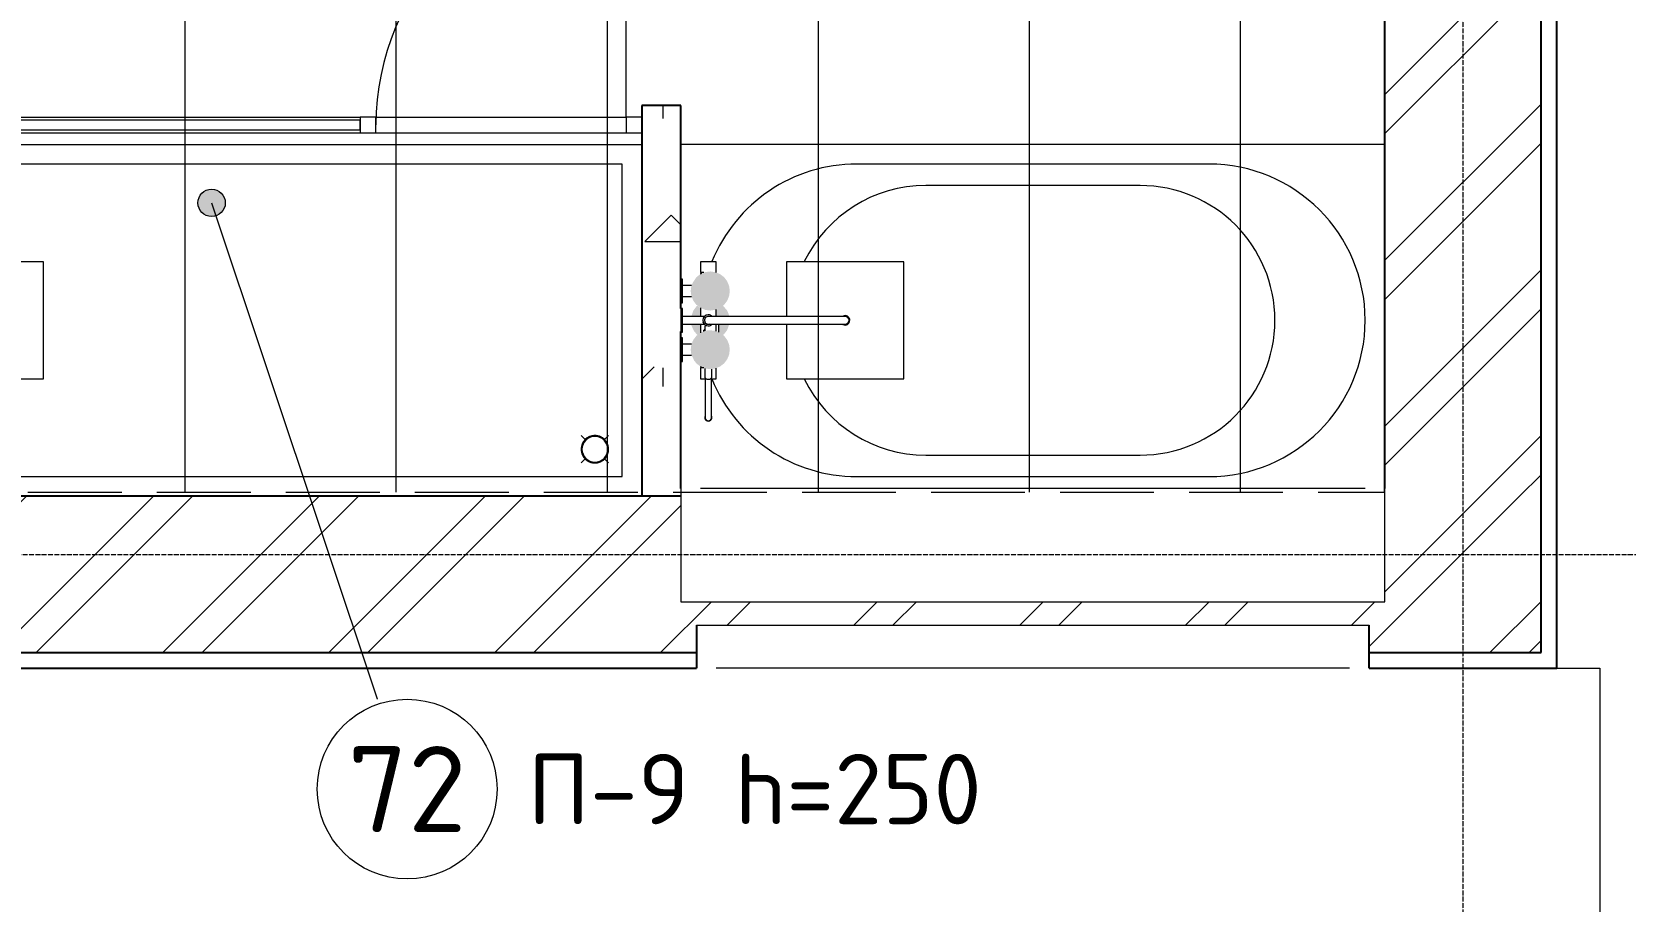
# Model space of a CAD drawing. Header units: millimetres. Extents: x -5016 to 63303, y -6019 to 98943.
# Drawn here: x 16340 to 20415, y 45413 to 47638 of the extents above; entities that cross this region are included whole.
import ezdxf
from ezdxf.enums import TextEntityAlignment as Align

# ---------------------------------------------------------------- set-up
doc = ezdxf.new("R2010")
doc.units = ezdxf.units.MM
doc.linetypes.add('ОВ_ШТРИХ', pattern=[330, 240, -90])
doc.linetypes.add('Осевая 12-2-2', pattern=[16, 12, -2, 0, -2])
for name, color, linetype, lineweight in [('A-DETL-GENF', 9, 'Continuous', 13), ('A-DOOR', 8, 'Continuous', 13), ('A-FLOR', 9, 'Continuous', 13), ('A-GLAZ', 8, 'Continuous', 13), ('A-GLAZ-CURT', 8, 'Continuous', 13), ('A-GLAZ-CWMG', 8, 'Continuous', 13), ('A-WALL', 8, 'Continuous', 13), ('A-WALL-PATT', 8, 'Continuous', 13), ('P-SANR-FIXT', 9, 'Continuous', 13), ('S-GRID', 8, 'Continuous', 13), ('АР_подложка', 8, 'Continuous', 13), ('ТЗ_АР_зоны', 5, 'Continuous', 13), ('ТЗ_АР_марки', 7, 'Continuous', 18)]:
    doc.layers.add(name, color=color, linetype=linetype, lineweight=lineweight)
doc.styles.add('GOST', font='isocpeur.ttf', dxfattribs={"width": 0.9})
pattern_1 = [(45, (0, 0), (-212.132, 212.132), []), (45, (0, 100), (-212.132, 212.132), [])]

# ---------------------------------------------------------------- blocks, each defined once
blk = doc.blocks.new('INT 04 Душевая кабина - INT 04 Душевая кабина-1564509-Этаж 2 - Планировка')
at = {"layer": 'P-SANR-FIXT'}
for p, q in [((1600, 400), (-400, 400)), ((-400, 400), (-400, -400)), ((1600, 150), (1600, 400)), ((-354.7, 354.7), (-365, 365)), ((-305.3, 354.7), (-295, 365)), ((-354.7, 305.3), (-365, 295)), ((-305.3, 305.3), (-295, 295)), ((1600, 120), (1600, 122)), ((1600, -122), (1600, -120)), ((1600, -400), (1600, -150)), ((-400, -400), (1600, -400)), ((1650, -450), (-450, -450))]:
    blk.add_line(p, q, dxfattribs=at)
at = {"layer": 'P-SANR-FIXT', "flags": 128}
for points in [[(-295, 330), (-295, 331.4), (-295.1, 332.8), (-295.3, 334.2), (-295.4, 335.6), (-295.7, 337), (-296, 338.3), (-296.4, 339.7), (-296.8, 341), (-297.2, 342.3), (-297.8, 343.6), (-298.3, 344.9), (-299, 346.2), (-299.6, 347.4), (-300.3, 348.6), (-301.1, 349.8), (-301.9, 350.9), (-302.8, 352), (-303.7, 353.1), (-304.6, 354.1), (-305.6, 355.1), (-306.6, 356.1), (-307.7, 357), (-308.8, 357.8), (-309.9, 358.7), (-311.1, 359.5), (-312.3, 360.2), (-313.5, 360.9), (-314.8, 361.5), (-316, 362.1), (-317.3, 362.6), (-318.6, 363.1), (-320, 363.5), (-321.3, 363.9), (-322.7, 364.2), (-324.1, 364.5), (-325.4, 364.7), (-326.8, 364.9), (-328.2, 365), (-329.6, 365), (-331, 365), (-332.4, 364.9), (-333.8, 364.8), (-335.2, 364.6), (-336.6, 364.4), (-338, 364.1), (-339.3, 363.7), (-340.7, 363.3), (-342, 362.9), (-343.3, 362.4), (-344.6, 361.8), (-345.8, 361.2), (-347.1, 360.6), (-348.3, 359.9), (-349.4, 359.1), (-350.6, 358.3), (-351.7, 357.5), (-352.8, 356.6), (-353.8, 355.6), (-354.8, 354.7), (-355.8, 353.6), (-356.7, 352.6), (-357.6, 351.5), (-358.5, 350.4), (-359.2, 349.2), (-360, 348), (-360.7, 346.8), (-361.3, 345.6), (-361.9, 344.3), (-362.5, 343), (-363, 341.7), (-363.4, 340.4), (-363.8, 339.1), (-364.1, 337.7), (-364.4, 336.3), (-364.6, 334.9), (-364.8, 333.5), (-364.9, 332.2), (-365, 330.8), (-365, 330)], [(-365, 330), (-365, 328.6), (-364.9, 327.2), (-364.7, 325.8), (-364.6, 324.4), (-364.3, 323), (-364, 321.7), (-363.6, 320.3), (-363.2, 319), (-362.8, 317.7), (-362.2, 316.4), (-361.7, 315.1), (-361, 313.8), (-360.4, 312.6), (-359.7, 311.4), (-358.9, 310.2), (-358.1, 309.1), (-357.2, 308), (-356.3, 306.9), (-355.4, 305.9), (-354.4, 304.9), (-353.4, 303.9), (-352.3, 303), (-351.2, 302.2), (-350.1, 301.3), (-348.9, 300.5), (-347.7, 299.8), (-346.5, 299.1), (-345.2, 298.5), (-344, 297.9), (-342.7, 297.4), (-341.4, 296.9), (-340, 296.5), (-338.7, 296.1), (-337.3, 295.8), (-335.9, 295.5), (-334.6, 295.3), (-333.2, 295.1), (-331.8, 295), (-330.4, 295), (-329, 295), (-327.6, 295.1), (-326.2, 295.2), (-324.8, 295.4), (-323.4, 295.6), (-322, 295.9), (-320.7, 296.3), (-319.3, 296.7), (-318, 297.1), (-316.7, 297.6), (-315.4, 298.2), (-314.2, 298.8), (-312.9, 299.4), (-311.7, 300.1), (-310.6, 300.9), (-309.4, 301.7), (-308.3, 302.5), (-307.2, 303.4), (-306.2, 304.4), (-305.2, 305.3), (-304.2, 306.4), (-303.3, 307.4), (-302.4, 308.5), (-301.5, 309.6), (-300.8, 310.8), (-300, 312), (-299.3, 313.2), (-298.7, 314.4), (-298.1, 315.7), (-297.5, 317), (-297, 318.3), (-296.6, 319.6), (-296.2, 320.9), (-295.9, 322.3), (-295.6, 323.7), (-295.4, 325.1), (-295.2, 326.5), (-295.1, 327.8), (-295, 329.2), (-295, 330)]]:
    blk.add_lwpolyline(points, dxfattribs=at)
at = {"layer": 'P-SANR-FIXT'}
for radius, start, end in [(35, 0, 180), (35, 180, 0), (33, 0, 180), (33, 180, 0)]:
    blk.add_arc((-330, 330), radius, start, end, dxfattribs=at)
blk = doc.blocks.new('Дверь-Витраж-Одинарная-Остекление - Дверь-Витраж-Одинарная-Остекление-1564526-Этаж 2 - Планировка')
at = {"layer": 'A-DOOR'}
blk.add_line((320, 20), (320, 640), dxfattribs=at)
blk.add_arc((320, 0), 640, 90, 180, dxfattribs=at)
blk = doc.blocks.new('Прямоугольный импост - Прямоугольный импост чёрный-1563508-Этаж 2 - Планировка')
at = {"layer": 'A-GLAZ-CWMG'}
for p, q in [((0, 20), (-40, 20)), ((-40, 20), (-40, -20)), ((0, -20), (0, 20)), ((-40, -20), (0, -20))]:
    blk.add_line(p, q, dxfattribs=at)
blk = doc.blocks.new('Прямоугольный импост - Прямоугольный импост чёрный-1564528-Этаж 2 - Планировка')
at = {"layer": 'A-GLAZ-CWMG'}
for p, q in [((19388.2, 12092.6), (20028.2, 12092.6)), ((19388.2, 12052.6), (20028.2, 12052.6))]:
    blk.add_line(p, q, dxfattribs=at)
blk = doc.blocks.new('INT 04 Душевая система наружного монтажа - INT 04 Душевая система наружного монтажа-1564529-Этаж 2 - Планировка')
at = {"layer": 'A-DETL-GENF', "true_color": 0xff0000}
blk.add_hatch(color=1, dxfattribs=at).paths.add_polyline_path([(-25, 75), (-26.7, 87.9), (-31.7, 100), (-39.6, 110.4), (-50, 118.3), (-62.1, 123.3), (-75, 125), (-87.9, 123.3), (-100, 118.3), (-110.4, 110.4), (-118.3, 100), (-123.3, 87.9), (-125, 75), (-123.3, 62.1), (-118.3, 50), (-107.6, 37.6), (-100, 31.7), (-87.9, 26.7), (-75, 25), (-62.1, 26.7), (-50, 31.7), (-39.6, 39.6), (-30, 54), (-26.7, 62.1)])
at = {"layer": 'A-DETL-GENF', "true_color": 0x0000ff}
blk.add_hatch(color=5, dxfattribs=at).paths.add_polyline_path([(125, 75), (123.3, 87.9), (118.3, 100), (110.4, 110.4), (100, 118.3), (87.9, 123.3), (75, 125), (62.1, 123.3), (50, 118.3), (39.6, 110.4), (31.7, 100), (26.7, 87.9), (25, 75), (27.5, 60.1), (31.7, 50), (42.4, 37.6), (50, 31.7), (62.1, 26.7), (75, 25), (87.9, 26.7), (102.6, 33.7), (110.4, 39.6), (118.3, 50), (123.3, 62.1)])
at = {"layer": 'P-SANR-FIXT'}
for p, q in [((150, 570), (-150, 570)), ((-150, 570), (-150, 270)), ((150, 270), (150, 570)), ((-10, 360), (-10, 130)), ((10, 130), (10, 360)), ((-150, 270), (-9.7, 270)), ((9.7, 270), (150, 270)), ((-122.4, 90), (-150, 90)), ((-150, 90), (-150, 70)), ((-9, 90), (-27.6, 90)), ((9.3, 96), (30, 96)), ((27.6, 90), (9.5, 90)), ((150, 90), (122.4, 90)), ((150, 78.6), (150, 90)), ((-150, 70), (-150, 50)), ((-150, 50), (-122, 50)), ((-122, 58.5), (-122, 50)), ((-122, 52), (-120, 52)), ((-120, 52.9), (-120, 50)), ((-120, 50), (-118.3, 50)), ((-31.7, 50), (-9.9, 50)), ((-10, 60.2), (-10, 4)), ((9.9, 50), (31.7, 50)), ((10, 4), (10, 60.1)), ((13.3, 66), (15, 61.2)), ((15, 61.2), (26.9, 61.2)), ((118.3, 50), (120, 50)), ((120, 52.9), (120, 50)), ((120, 52), (122, 52)), ((122, 58.5), (122, 50)), ((122, 50), (150, 50)), ((150, 50), (150, 61.4)), ((-105, 4), (-105, 0)), ((-45, 4), (-105, 4)), ((-104, 4), (-105, 4)), ((-89, 27.3), (-89, 4)), ((-61, 4), (-61, 27.3)), ((-45, 4), (-46, 4)), ((-45, 0), (-45, 4)), ((-30, 4), (-30, 0)), ((30, 4), (-30, 4)), ((-29, 4), (-30, 4)), ((-30, 0), (-29, 0)), ((-30, 0), (30, 0)), ((30, 4), (29, 4)), ((29, 0), (30, 0)), ((30, 0), (30, 4)), ((45, 4), (45, 0)), ((105, 4), (45, 4)), ((46, 4), (45, 4)), ((61, 27.3), (61, 4)), ((89, 4), (89, 27.1)), ((105, 4), (104, 4)), ((105, 0), (105, 4))]:
    blk.add_line(p, q, dxfattribs=at)
at = {"layer": 'P-SANR-FIXT', "flags": 128}
for points in [[(-10, 420), (-10, 420), (-10, 419.8), (-10, 419.6), (-10, 419.2), (-10, 418.8), (-10, 418.3), (-10, 417.7), (-10, 417), (-10, 416.2), (-10, 415.3), (-10, 414.3), (-10, 413.2), (-10, 412.1), (-10, 410.8), (-10, 409.5), (-10, 408.1), (-10, 406.7), (-10, 405.1), (-10, 403.5), (-10, 401.8), (-10, 400), (-10, 398.2), (-10, 396.3), (-10, 394.4), (-10, 392.4), (-10, 390.4), (-10, 388.3), (-10, 386.1), (-10, 384), (-10, 381.7), (-10, 379.5), (-10, 377.2), (-10, 374.9), (-10, 372.6), (-10, 370.2), (-10, 367.8), (-10, 365.4), (-10, 363), (-10, 360.6), (-10, 360)], [(10, 360), (10, 362.4), (10, 364.8), (10, 367.2), (10, 369.6), (10, 371.9), (10, 374.3), (10, 376.6), (10, 378.9), (10, 381.1), (10, 383.4), (10, 385.6), (10, 387.7), (10, 389.8), (10, 391.9), (10, 393.9), (10, 395.8), (10, 397.7), (10, 399.6), (10, 401.3), (10, 403), (10, 404.7), (10, 406.2), (10, 407.7), (10, 409.2), (10, 410.5), (10, 411.7), (10, 412.9), (10, 414), (10, 415), (10, 415.9), (10, 416.7), (10, 417.5), (10, 418.1), (10, 418.7), (10, 419.1), (10, 419.5), (10, 419.8), (10, 419.9), (10, 420), (10, 420)], [(-10, 130), (-10, 127.6), (-10, 125.2), (-10, 122.8), (-10, 120.4), (-10, 118.1), (-10, 115.7), (-10, 113.4), (-10, 111.1), (-10, 108.9), (-10, 106.6), (-10, 104.4), (-10, 102.3), (-10, 100.2), (-10, 98.1), (-10, 96.1), (-10, 94.2), (-10, 92.3), (-10, 90.4), (-10, 88.7), (-10, 87), (-10, 85.3), (-10, 83.8), (-10, 82.3), (-10, 80.8), (-10, 79.5), (-10, 78.3), (-10, 77.1), (-10, 76), (-10, 75), (-10, 74.1), (-10, 73.3), (-10, 72.5), (-10, 71.9), (-10, 71.3), (-10, 70.9), (-10, 70.5), (-10, 70.2), (-10, 70.1), (-10, 70), (-10, 70)], [(10, 70), (10, 70), (10, 70.2), (10, 70.4), (10, 70.8), (10, 71.2), (10, 71.7), (10, 72.3), (10, 73), (10, 73.8), (10, 74.7), (10, 75.7), (10, 76.8), (10, 77.9), (10, 79.2), (10, 80.5), (10, 81.9), (10, 83.3), (10, 84.9), (10, 86.5), (10, 88.2), (10, 90), (10, 91.8), (10, 93.7), (10, 95.6), (10, 97.6), (10, 99.6), (10, 101.7), (10, 103.9), (10, 106), (10, 108.3), (10, 110.5), (10, 112.8), (10, 115.1), (10, 117.4), (10, 119.8), (10, 122.2), (10, 124.6), (10, 127), (10, 129.4), (10, 130)], [(147, 62), (139.3, 62), (131.8, 62), (124.5, 62), (123.3, 62)], [(124.6, 78), (130.7, 78), (138.1, 78), (145.8, 78), (147, 78)], [(250, 78), (249.8, 78), (249.3, 78), (248.4, 78), (247.2, 78), (245.6, 78), (243.7, 78), (241.4, 78), (238.8, 78), (235.9, 78), (232.7, 78), (229.1, 78), (225.2, 78), (220.9, 78), (216.4, 78), (211.6, 78), (206.5, 78), (201.1, 78), (195.5, 78), (189.5, 78), (183.3, 78), (176.9, 78), (170.3, 78), (163.4, 78), (156.3, 78), (149, 78), (147, 78)], [(147, 62), (154.3, 62), (161.5, 62), (168.4, 62), (175.2, 62), (181.6, 62), (187.9, 62), (193.9, 62), (199.6, 62), (205.1, 62), (210.3, 62), (215.2, 62), (219.8, 62), (224.1, 62), (228.1, 62), (231.7, 62), (235.1, 62), (238.1, 62), (240.8, 62), (243.1, 62), (245.1, 62), (246.8, 62), (248.1, 62), (249.1, 62), (249.7, 62), (250, 62), (250, 62)], [(245.7, 78), (246.9, 78), (247.9, 78), (248.7, 78), (249.4, 78), (249.8, 78), (250, 78), (250, 78)], [(250, 62), (249.9, 62), (249.6, 62), (249.1, 62), (248.4, 62), (247.5, 62), (246.4, 62)], [(250, 78), (250.3, 78), (250.6, 78), (251, 77.9), (251.3, 77.9), (251.6, 77.8), (251.9, 77.8), (252.2, 77.7), (252.5, 77.6), (252.8, 77.5), (253.1, 77.4), (253.4, 77.2), (253.7, 77.1), (254, 76.9), (254.2, 76.8), (254.5, 76.6), (254.8, 76.4), (255, 76.2), (255.3, 76), (255.5, 75.8), (255.7, 75.6), (256, 75.3), (256.2, 75.1), (256.4, 74.8), (256.6, 74.6), (256.7, 74.3), (256.9, 74), (257.1, 73.8), (257.2, 73.5), (257.3, 73.2), (257.5, 72.9), (257.6, 72.6), (257.7, 72.3), (257.7, 72), (257.8, 71.7), (257.9, 71.4), (257.9, 71), (258, 70.7), (258, 70.4), (258, 70.1), (258, 69.8), (258, 69.4), (258, 69.1), (257.9, 68.8), (257.9, 68.5), (257.8, 68.2), (257.7, 67.9), (257.6, 67.6), (257.5, 67.3), (257.4, 67), (257.3, 66.7), (257.1, 66.4), (257, 66.1), (256.8, 65.8), (256.7, 65.6), (256.5, 65.3), (256.3, 65), (256.1, 64.8), (255.9, 64.6), (255.6, 64.3), (255.4, 64.1), (255.2, 63.9), (254.9, 63.7), (254.7, 63.5), (254.4, 63.3), (254.1, 63.1), (253.8, 63), (253.6, 62.8), (253.3, 62.7), (253, 62.6), (252.7, 62.5), (252.4, 62.4), (252.1, 62.3), (251.8, 62.2), (251.4, 62.1), (251.1, 62.1), (250.8, 62), (250.5, 62), (250.2, 62), (250, 62)]]:
    blk.add_lwpolyline(points, dxfattribs=at)
at = {"layer": 'P-SANR-FIXT'}
for centre, radius, start, end in [((0, 420), 12, 90, 206.773), ((0, 420), 10, 0, 180), ((0, 420), 10, 135, 180), ((0, 420), 10, 90, 105), ((0, 420), 12, 331.215, 90), ((0, 420), 10, 75, 90), ((0, 420), 10, 0, 45), ((0, 70), 14, 135, 180), ((0, 70), 14, 180, 360), ((0, 70), 10, 180, 360), ((0, 70), 10, 180, 225), ((0, 70), 10, 255, 270), ((0, 70), 10, 270, 285), ((0, 70), 10, 330, 25.92), ((0, 70), 14, 360, 45), ((30, 70), 12, 227.5246, 261.7504), ((250, 70), 8, 270, 90)]:
    blk.add_arc(centre, radius, start, end, dxfattribs=at)
for points, knots in [([(-7.6, 58.3), (-7.7, 58.3), (-7.8, 58.3), (-8.1, 58.6), (-8.7, 59), (-9.1, 59.4), (-9.3, 59.5), (-9.3, 59.6)], [0.7760417, 0.7760417, 0.7760417, 0.7760417, 0.78125, 0.7916667, 0.8333333, 0.875, 0.8854167, 0.8854167, 0.8854167, 0.8854167]), ([(-5.1, 57), (-5.3, 57), (-5.6, 57.2), (-6.1, 57.4), (-6.4, 57.5), (-6.4, 57.6)], [0.66666667, 0.66666667, 0.66666667, 0.66666667, 0.6875, 0.70833333, 0.72064687, 0.72064687, 0.72064687, 0.72064687]), ([(6.5, 57.6), (6.3, 57.5), (5.9, 57.3), (5.5, 57.1), (5.2, 57), (5.1, 57)], [0.27777778, 0.27777778, 0.27777778, 0.27777778, 0.30555556, 0.31944444, 0.33333333, 0.33333333, 0.33333333, 0.33333333]), ([(9.4, 59.6), (9.3, 59.6), (9.2, 59.5), (9, 59.3), (8.6, 59), (8.3, 58.7), (8, 58.5), (7.8, 58.4), (7.7, 58.3), (7.7, 58.3)], [0.1111111, 0.1111111, 0.1111111, 0.1111111, 0.125, 0.1388889, 0.1666667, 0.1944444, 0.2083333, 0.2152778, 0.2222222, 0.2222222, 0.2222222, 0.2222222]), ([(28.3, 58.1), (27.8, 58.2), (27.1, 58.3), (26.2, 58.6), (25.3, 58.9), (24.7, 59.2), (24.3, 59.5)], [0.3333333, 0.3333333, 0.3333333, 0.3333333, 0.3888889, 0.4166667, 0.4444444, 0.4982305, 0.4982305, 0.4982305, 0.4982305]), ([(147, 62), (147.4, 62), (148.4, 62.3), (149.6, 63.7), (150.5, 65.9), (151, 68.6), (151, 71.4), (150.4, 74.5), (149.1, 77.3), (147.7, 78), (147, 78)], [0, 0, 0, 0, 0.111111, 0.222222, 0.333333, 0.444444, 0.555556, 0.666667, 0.833333, 1, 1, 1, 1])]:
    blk.add_open_spline(points, degree=3, knots=knots, dxfattribs=at)
blk = doc.blocks.new('INT 04 Душевая система наружного монтажа - INT 04 Душевая система наружного монтажа-V1-Этаж 2 - Планировка')
at = {"layer": 'A-DETL-GENF', "true_color": 0xff0000}
blk.add_hatch(color=1, dxfattribs=at).paths.add_polyline_path([(-25, 75), (-26.7, 87.9), (-31.7, 100), (-39.6, 110.4), (-50, 118.3), (-62.1, 123.3), (-75, 125), (-87.9, 123.3), (-100, 118.3), (-110.4, 110.4), (-118.3, 100), (-123.3, 87.9), (-125, 75), (-123.3, 62.1), (-118.3, 50), (-110.4, 39.6), (-96.3, 30.2), (-87.9, 26.7), (-75, 25), (-62.1, 26.7), (-50, 31.7), (-39.6, 39.6), (-30, 54), (-26.7, 62.1), (-25.5, 71.4)])
at = {"layer": 'A-DETL-GENF', "true_color": 0x0000ff}
blk.add_hatch(color=5, dxfattribs=at).paths.add_polyline_path([(125, 75), (123.3, 87.9), (118.3, 100), (110.4, 110.4), (100, 118.3), (87.9, 123.3), (75, 125), (62.1, 123.3), (50, 118.3), (39.6, 110.4), (31.7, 100), (26.7, 87.9), (25.5, 71.4), (26.7, 62.1), (32.6, 48.9), (39.6, 39.6), (50, 31.7), (62.1, 26.7), (75, 25), (87.9, 26.7), (102.6, 33.7), (110.4, 39.6), (118.3, 50), (123.3, 62.1)])
at = {"layer": 'P-SANR-FIXT'}
for p, q in [((150, 570), (-150, 570)), ((-150, 570), (-150, 270)), ((150, 270), (150, 570)), ((-10, 360), (-10, 130)), ((10, 130), (10, 360)), ((-150, 270), (-9.7, 270)), ((9.7, 270), (150, 270)), ((-122.4, 90), (-150, 90)), ((-150, 90), (-150, 70)), ((-9, 90), (-27.6, 90)), ((9.3, 96), (30, 96)), ((27.6, 90), (9.5, 90)), ((150, 90), (122.4, 90)), ((150, 78.6), (150, 90)), ((-150, 70), (-150, 50)), ((-150, 50), (-122, 50)), ((-122, 58.5), (-122, 50)), ((-122, 52), (-120, 52)), ((-120, 52.9), (-120, 50)), ((-120, 50), (-118.3, 50)), ((-31.7, 50), (-9.9, 50)), ((-10, 60.2), (-10, 4)), ((9.9, 50), (31.7, 50)), ((10, 4), (10, 60.2)), ((13.3, 66), (15, 61.2)), ((15, 61.2), (26.9, 61.2)), ((118.3, 50), (120, 50)), ((120, 52.9), (120, 50)), ((120, 52), (122, 52)), ((122, 58.5), (122, 50)), ((122, 50), (150, 50)), ((150, 50), (150, 61.4)), ((-105, 4), (-105, 0)), ((-45, 4), (-105, 4)), ((-104, 4), (-105, 4)), ((-89, 27.3), (-89, 4)), ((-61, 4), (-61, 27.3)), ((-45, 4), (-46, 4)), ((-45, 0), (-45, 4)), ((-30, 4), (-30, 0)), ((30, 4), (-30, 4)), ((-29, 4), (-30, 4)), ((-30, 0), (-29, 0)), ((-30, 0), (30, 0)), ((30, 4), (29, 4)), ((29, 0), (30, 0)), ((30, 0), (30, 4)), ((45, 4), (45, 0)), ((105, 4), (45, 4)), ((46, 4), (45, 4)), ((61, 27.3), (61, 4)), ((89, 4), (89, 27.1)), ((105, 4), (104, 4)), ((105, 0), (105, 4))]:
    blk.add_line(p, q, dxfattribs=at)
at = {"layer": 'P-SANR-FIXT', "flags": 128}
for points in [[(-10, 420), (-10, 420), (-10, 419.8), (-10, 419.6), (-10, 419.2), (-10, 418.8), (-10, 418.3), (-10, 417.7), (-10, 417), (-10, 416.2), (-10, 415.3), (-10, 414.3), (-10, 413.2), (-10, 412.1), (-10, 410.8), (-10, 409.5), (-10, 408.1), (-10, 406.7), (-10, 405.1), (-10, 403.5), (-10, 401.8), (-10, 400), (-10, 398.2), (-10, 396.3), (-10, 394.4), (-10, 392.4), (-10, 390.4), (-10, 388.3), (-10, 386.1), (-10, 384), (-10, 381.7), (-10, 379.5), (-10, 377.2), (-10, 374.9), (-10, 372.6), (-10, 370.2), (-10, 367.8), (-10, 365.4), (-10, 363), (-10, 360.6), (-10, 360)], [(10, 360), (10, 362.4), (10, 364.8), (10, 367.2), (10, 369.6), (10, 371.9), (10, 374.3), (10, 376.6), (10, 378.9), (10, 381.1), (10, 383.4), (10, 385.6), (10, 387.7), (10, 389.8), (10, 391.9), (10, 393.9), (10, 395.8), (10, 397.7), (10, 399.6), (10, 401.3), (10, 403), (10, 404.7), (10, 406.2), (10, 407.7), (10, 409.2), (10, 410.5), (10, 411.7), (10, 412.9), (10, 414), (10, 415), (10, 415.9), (10, 416.7), (10, 417.5), (10, 418.1), (10, 418.7), (10, 419.1), (10, 419.5), (10, 419.8), (10, 419.9), (10, 420), (10, 420)], [(-10, 130), (-10, 127.6), (-10, 125.2), (-10, 122.8), (-10, 120.4), (-10, 118.1), (-10, 115.7), (-10, 113.4), (-10, 111.1), (-10, 108.9), (-10, 106.6), (-10, 104.4), (-10, 102.3), (-10, 100.2), (-10, 98.1), (-10, 96.1), (-10, 94.2), (-10, 92.3), (-10, 90.4), (-10, 88.7), (-10, 87), (-10, 85.3), (-10, 83.8), (-10, 82.3), (-10, 80.8), (-10, 79.5), (-10, 78.3), (-10, 77.1), (-10, 76), (-10, 75), (-10, 74.1), (-10, 73.3), (-10, 72.5), (-10, 71.9), (-10, 71.3), (-10, 70.9), (-10, 70.5), (-10, 70.2), (-10, 70.1), (-10, 70), (-10, 70)], [(10, 70), (10, 70), (10, 70.2), (10, 70.4), (10, 70.8), (10, 71.2), (10, 71.7), (10, 72.3), (10, 73), (10, 73.8), (10, 74.7), (10, 75.7), (10, 76.8), (10, 77.9), (10, 79.2), (10, 80.5), (10, 81.9), (10, 83.3), (10, 84.9), (10, 86.5), (10, 88.2), (10, 90), (10, 91.8), (10, 93.7), (10, 95.6), (10, 97.6), (10, 99.6), (10, 101.7), (10, 103.9), (10, 106), (10, 108.3), (10, 110.5), (10, 112.8), (10, 115.1), (10, 117.4), (10, 119.8), (10, 122.2), (10, 124.6), (10, 127), (10, 129.4), (10, 130)], [(147, 62), (139.3, 62), (131.8, 62), (124.5, 62), (123.3, 62)], [(124.6, 78), (130.7, 78), (138.1, 78), (145.8, 78), (147, 78)], [(250, 78), (249.8, 78), (249.3, 78), (248.4, 78), (247.2, 78), (245.6, 78), (243.7, 78), (241.4, 78), (238.8, 78), (235.9, 78), (232.7, 78), (229.1, 78), (225.2, 78), (220.9, 78), (216.4, 78), (211.6, 78), (206.5, 78), (201.1, 78), (195.5, 78), (189.5, 78), (183.3, 78), (176.9, 78), (170.3, 78), (163.4, 78), (156.3, 78), (149, 78), (147, 78)], [(147, 62), (154.3, 62), (161.5, 62), (168.4, 62), (175.2, 62), (181.6, 62), (187.9, 62), (193.9, 62), (199.6, 62), (205.1, 62), (210.3, 62), (215.2, 62), (219.8, 62), (224.1, 62), (228.1, 62), (231.7, 62), (235.1, 62), (238.1, 62), (240.8, 62), (243.1, 62), (245.1, 62), (246.8, 62), (248.1, 62), (249.1, 62), (249.7, 62), (250, 62), (250, 62)], [(245.7, 78), (246.9, 78), (247.9, 78), (248.7, 78), (249.4, 78), (249.8, 78), (250, 78), (250, 78)], [(250, 62), (249.9, 62), (249.6, 62), (249.1, 62), (248.4, 62), (247.5, 62), (246.4, 62)], [(250, 78), (250.3, 78), (250.6, 78), (251, 77.9), (251.3, 77.9), (251.6, 77.8), (251.9, 77.8), (252.2, 77.7), (252.5, 77.6), (252.8, 77.5), (253.1, 77.4), (253.4, 77.2), (253.7, 77.1), (254, 76.9), (254.2, 76.8), (254.5, 76.6), (254.8, 76.4), (255, 76.2), (255.3, 76), (255.5, 75.8), (255.7, 75.6), (256, 75.3), (256.2, 75.1), (256.4, 74.8), (256.6, 74.6), (256.7, 74.3), (256.9, 74), (257.1, 73.8), (257.2, 73.5), (257.3, 73.2), (257.5, 72.9), (257.6, 72.6), (257.7, 72.3), (257.7, 72), (257.8, 71.7), (257.9, 71.4), (257.9, 71), (258, 70.7), (258, 70.4), (258, 70.1), (258, 69.8), (258, 69.4), (258, 69.1), (257.9, 68.8), (257.9, 68.5), (257.8, 68.2), (257.7, 67.9), (257.6, 67.6), (257.5, 67.3), (257.4, 67), (257.3, 66.7), (257.1, 66.4), (257, 66.1), (256.8, 65.8), (256.7, 65.6), (256.5, 65.3), (256.3, 65), (256.1, 64.8), (255.9, 64.6), (255.6, 64.3), (255.4, 64.1), (255.2, 63.9), (254.9, 63.7), (254.7, 63.5), (254.4, 63.3), (254.1, 63.1), (253.8, 63), (253.6, 62.8), (253.3, 62.7), (253, 62.6), (252.7, 62.5), (252.4, 62.4), (252.1, 62.3), (251.8, 62.2), (251.4, 62.1), (251.1, 62.1), (250.8, 62), (250.5, 62), (250.2, 62), (250, 62)]]:
    blk.add_lwpolyline(points, dxfattribs=at)
at = {"layer": 'P-SANR-FIXT'}
for centre, radius, start, end in [((0, 420), 12, 90, 206.773), ((0, 420), 10, 0, 180), ((0, 420), 10, 135, 180), ((0, 420), 10, 90, 105), ((0, 420), 12, 331.215, 90), ((0, 420), 10, 75, 90), ((0, 420), 10, 0, 45), ((0, 70), 14, 135, 180), ((0, 70), 14, 180, 360), ((0, 70), 10, 180, 360), ((0, 70), 10, 180, 225), ((0, 70), 10, 255, 270), ((0, 70), 10, 270, 285), ((0, 70), 10, 330, 25.92), ((0, 70), 14, 360, 45), ((30, 70), 12, 227.5246, 261.7504), ((250, 70), 8, 270, 90)]:
    blk.add_arc(centre, radius, start, end, dxfattribs=at)
for points, knots in [([(-7.6, 58.3), (-7.7, 58.3), (-7.8, 58.3), (-8.1, 58.6), (-8.7, 59), (-9.1, 59.4), (-9.3, 59.5), (-9.3, 59.6)], [0.7760417, 0.7760417, 0.7760417, 0.7760417, 0.78125, 0.7916667, 0.8333333, 0.875, 0.8854167, 0.8854167, 0.8854167, 0.8854167]), ([(-5.1, 57), (-5.3, 57), (-5.6, 57.2), (-6.1, 57.4), (-6.4, 57.5), (-6.4, 57.6)], [0.66666667, 0.66666667, 0.66666667, 0.66666667, 0.6875, 0.70833333, 0.72064687, 0.72064687, 0.72064687, 0.72064687]), ([(6.5, 57.6), (6.3, 57.5), (5.9, 57.3), (5.5, 57.1), (5.2, 57), (5.1, 57)], [0.27777778, 0.27777778, 0.27777778, 0.27777778, 0.30555556, 0.31944444, 0.33333333, 0.33333333, 0.33333333, 0.33333333]), ([(9.4, 59.6), (9.3, 59.6), (9.2, 59.5), (9, 59.3), (8.6, 59), (8.3, 58.7), (8, 58.5), (7.8, 58.4), (7.7, 58.3), (7.7, 58.3)], [0.1111111, 0.1111111, 0.1111111, 0.1111111, 0.125, 0.1388889, 0.1666667, 0.1944444, 0.2083333, 0.2152778, 0.2222222, 0.2222222, 0.2222222, 0.2222222]), ([(28.3, 58.1), (27.8, 58.2), (27.1, 58.3), (26.2, 58.6), (25.3, 58.9), (24.7, 59.2), (24.3, 59.5)], [0.3333333, 0.3333333, 0.3333333, 0.3333333, 0.3888889, 0.4166667, 0.4444444, 0.4982305, 0.4982305, 0.4982305, 0.4982305]), ([(147, 62), (147.4, 62), (148.4, 62.3), (149.6, 63.7), (150.5, 65.9), (151, 68.6), (151, 71.4), (150.4, 74.5), (149.1, 77.3), (147.7, 78), (147, 78)], [0, 0, 0, 0, 0.111111, 0.222222, 0.333333, 0.444444, 0.555556, 0.666667, 0.833333, 1, 1, 1, 1])]:
    blk.add_open_spline(points, degree=3, knots=knots, dxfattribs=at)
blk = doc.blocks.new('INT 04 Ванна встраиваемая - INT 04 Ванна встраиваемая-1564802-Этаж 2 - Планировка')
at = {"layer": 'A-DETL-GENF', "true_color": 0x008000}
h = blk.add_hatch(color=96, dxfattribs=at)
h.paths.add_polyline_path([(-742.4, -137.5), (-739.6, -135.4), (-731.7, -125), (-726.3, -109.7), (-754, -109.9), (-754, -130), (-750, -131.7), (-742.8, -137.2)])
h.paths.add_polyline_path([(-807.6, -137.5), (-800, -131.7), (-801.1, -110), (-823.7, -110), (-823.3, -112.9), (-817, -126.7), (-809.2, -136.3)])
h.paths.add_polyline_path([(-791.9, -128.3), (-791.2, -126.9), (-791.9, -128.3)])
h.paths.add_polyline_path([(-780, -110), (-782.3, -109.2), (-781, -109.9)])
h.paths.add_polyline_path([(-789.6, -102.6), (-788.7, -99), (-789.8, -98.3), (-789.7, -102.5)])
h.paths.add_polyline_path([(-787, -92.9), (-782.6, -91.4), (-786.8, -92.7)])
h.paths.add_polyline_path([(-760, -91), (-726.3, -90.1), (-726.7, -87.1), (-731.7, -75), (-742.4, -62.5), (-754, -70), (-760, -73.3), (-760, -90.7)])
h.paths.add_polyline_path([(-819.2, -90), (-800, -89.6), (-800.4, -68), (-807.6, -62.5), (-810.4, -64.6), (-818.3, -75), (-823.3, -90)])
at = {"layer": 'P-SANR-FIXT'}
for p, q in [((950, 350), (-850, 350)), ((500, 300), (-400, 300)), ((324.2, 245), (-223.8, 245)), ((-223.8, -445), (324.2, -445)), ((-400, -500), (500, -500))]:
    blk.add_line(p, q, dxfattribs=at)
for centre, radius, start, end in [((-400, -100), 400, 90, 157.9543), ((500, -100), 400, 270, 90), ((-223.8, -100), 345, 90, 154.2035), ((324.2, -100), 345, 270, 90), ((-400, -100), 400, 202.0464, 270), ((-223.8, -100), 345, 205.7965, 270)]:
    blk.add_arc(centre, radius, start, end, dxfattribs=at)
blk = doc.blocks.new('Системная панель - Стеклопакет 25 мм-1565327-Этаж 2 - Планировка')
at = {"layer": 'A-GLAZ-CURT'}
for p, q in [((670, 12.5), (-670, 12.5)), ((-670, 12.5), (-670, -12.5)), ((670, -12.5), (670, 12.5)), ((-670, -12.5), (670, -12.5))]:
    blk.add_line(p, q, dxfattribs=at)
blk = doc.blocks.new('Прямоугольный импост - Прямоугольный импост чёрный-1565329-Этаж 2 - Планировка')
at = {"layer": 'A-GLAZ-CWMG'}
for p, q in [((18008.2, 12092.6), (19348.2, 12092.6)), ((18008.2, 12052.6), (19348.2, 12052.6))]:
    blk.add_line(p, q, dxfattribs=at)
blk = doc.blocks.new('Прямоугольный импост - Прямоугольный импост чёрный-1565330-Этаж 2 - Планировка')
at = {"layer": 'A-GLAZ-CWMG'}
for p, q in [((-20, 20), (20, 20)), ((-20, -20), (-20, 20)), ((20, 20), (20, -20)), ((20, -20), (-20, -20))]:
    blk.add_line(p, q, dxfattribs=at)
blk = doc.blocks.new('INT 20 Откосы окон снаружи Прямоугольник - INT 20 Откосы окон снаружи Прямоугольник-1566587-Этаж 2 - Планировка')
at = {"layer": 'A-WALL', "lineweight": 25}
for p, q in [((-876.7, 30), (-876.7, -80)), ((843.3, -80), (843.3, 30))]:
    blk.add_line(p, q, dxfattribs=at)
blk = doc.blocks.new('INT 20 Подоконник - Подоконник внутри-1566579-Этаж 2 - Планировка')
at = {"layer": 'A-GLAZ'}
for p, q in [((-950, 0), (-950, -290)), ((850, 0), (-950, 0)), ((850, -290), (850, 0)), ((-900, -290), (800, -290))]:
    blk.add_line(p, q, dxfattribs=at)
blk = doc.blocks.new('INT 20 Подоконник - Подоконник снаружи-1566581-Этаж 2 - Планировка')
at = {"layer": 'A-GLAZ'}
for p, q in [((-910, 0), (-910, 110)), ((-860, 110), (760, 110)), ((810, 110), (810, 0)), ((810, 0), (-910, 0))]:
    blk.add_line(p, q, dxfattribs=at)
blk = doc.blocks.new('АР_plan2')
at = {"layer": 'A-WALL-PATT', "lineweight": 9}
h = blk.add_hatch(dxfattribs=at)
h.set_pattern_fill('FP_1', color=256, style=0, pattern_type=2)
h.set_pattern_definition(pattern_1)
h.paths.add_polyline_path([(22368.2, 11122.6), (22368.2, 18672.6), (21968.2, 18672.6), (21968.2, 11122.6), (22067.3, 11122.6)])
h = blk.add_hatch(dxfattribs=at)
h.set_pattern_fill('FP_2', color=256, style=0, pattern_type=2)
h.set_pattern_definition([(0, (0, 0), (762, 762), [95.25, -666.75]), (90, (0, 0), (-762, 762), [95.25, -666.75]), (135, (95.25, 0), (-762, 6e-14), [134.704, -942.927]), (0, (95.25, 428.6), (762, 762), [95.25, -666.75]), (45, (142.9, 381), (0, 762), [67.352, -1010.28]), (135, (142.9, 381), (-762, 6e-14), [67.352, -1010.28]), (0, (381, 619.1), (762, 762), [134.704, -627.296]), (45, (381, 619.1), (0, 762), [95.25, -982.38]), (135, (515.7, 619.1), (-762, 6e-14), [95.25, -982.38]), (90, (523.9, 190.5), (-762, 762), [95.25, -666.75]), (45, (523.9, 190.5), (0, 762), [67.352, -1010.28]), (135, (571.5, 238.1), (-762, 6e-14), [67.352, -1010.28]), (0, (95.25, 190.5), (762, 762), [47.625, -638.175]), (0, (666.75, 381), (762, 762), [47.625, -638.175]), (90, (428.6, 476.25), (-762, 762), [47.625, -638.175]), (135, (523.9, 47.6), (-762, 6e-14), [67.352, -1010.28]), (135, (190.5, 571.5), (-762, 6e-14), [67.352, -1010.28]), (45, (357.2, 250.03), (0, 762), [67.352, -1010.28]), (90, (261.9, 95.25), (-762, 762), [11.906, -750.094]), (90, (297.66, 416.7), (-762, 762), [11.906, -750.094]), (90, (654.84, 547.7), (-762, 762), [11.906, -750.094]), (90, (666.75, 142.9), (-762, 762), [11.906, -750.094])])
h.paths.add_polyline_path([(20081.7, 11122.6), (20168.2, 11122.6), (20168.2, 12122.6), (20068.2, 12122.6), (20068.2, 11122.6)])
h = blk.add_hatch(dxfattribs=at)
h.set_pattern_fill('FP_1', color=256, style=0, pattern_type=2)
h.set_pattern_definition(pattern_1)
h.paths.add_polyline_path([(22368.2, 10722.6), (22368.2, 11122.6), (21968.2, 11122.6), (21968.2, 10852.6), (20168.2, 10852.6), (20168.2, 11122.6), (17218.2, 11122.6), (17218.2, 10852.6), (15418.2, 10852.6), (15418.2, 11122.6), (14968.2, 11122.6), (14968.2, 10722.6), (15458.2, 10722.6), (15458.2, 10792.6), (17178.2, 10792.6), (17178.2, 10722.6), (20208.2, 10722.6), (20208.2, 10792.6), (21928.2, 10792.6), (21928.2, 10722.6), (22067.3, 10722.6)])
at = {"layer": 'A-FLOR'}
for p, q in [((22408.2, 10682.6), (22518.2, 10682.6)), ((22518.2, 10682.6), (22518.2, 3522.6))]:
    blk.add_line(p, q, dxfattribs=at)
at = {"layer": 'A-WALL', "lineweight": 25}
for p, q in [((22408.2, 10682.6), (22408.2, 20412.6)), ((22368.2, 10722.6), (22368.2, 20372.6)), ((21968.2, 11142.6), (21968.2, 13722.6)), ((20168.2, 12122.6), (20068.2, 12122.6)), ((20068.2, 12122.6), (20068.2, 11122.6)), ((20168.2, 11602.7), (20168.2, 12122.6)), ((20168.2, 11142.6), (20168.2, 11543.7)), ((20168.2, 11122.6), (17218.2, 11122.6)), ((17178.2, 10722.6), (20208.2, 10722.6)), ((21928.2, 10722.6), (22368.2, 10722.6)), ((17178.2, 10682.6), (20208.2, 10682.6)), ((21928.2, 10682.6), (22408.2, 10682.6))]:
    blk.add_line(p, q, dxfattribs=at)
at = {"layer": 'S-GRID', "color": 251, "linetype": 'Осевая 12-2-2', "true_color": 0x646464}
for p, q in [((22168.2, 22574.8), (22168.2, -1346.2)), ((23375.6, 10972.6), (-1176.1, 10972.6))]:
    blk.add_line(p, q, dxfattribs=at)
at = {"layer": 'A-DOOR'}
blk.add_blockref('Дверь-Витраж-Одинарная-Остекление - Дверь-Витраж-Одинарная-Остекление-1564526-Этаж 2 - Планировка', (19708.2, 12072.6), dxfattribs=at)
at = {"layer": 'A-GLAZ', "rotation": 180}
for name, p in [('INT 20 Подоконник - Подоконник внутри-1566579-Этаж 2 - Планировка', (21018.2, 10852.6)), ('INT 20 Подоконник - Подоконник снаружи-1566581-Этаж 2 - Планировка', (21018.2, 10792.6))]:
    blk.add_blockref(name, p, dxfattribs=at)
at = {"layer": 'A-GLAZ-CURT', "rotation": 180}
blk.add_blockref('Системная панель - Стеклопакет 25 мм-1565327-Этаж 2 - Планировка', (18678.2, 12072.6), dxfattribs=at)
at = {"layer": 'A-GLAZ-CWMG'}
for name, p in [('Прямоугольный импост - Прямоугольный импост чёрный-1565329-Этаж 2 - Планировка', (0, 0)), ('Прямоугольный импост - Прямоугольный импост чёрный-1564528-Этаж 2 - Планировка', (0, 0)), ('Прямоугольный импост - Прямоугольный импост чёрный-1563508-Этаж 2 - Планировка', (20068.2, 12072.6))]:
    blk.add_blockref(name, p, dxfattribs=at)
at = {"layer": 'A-GLAZ-CWMG', "extrusion": (0, 0, -1)}
blk.add_blockref('Прямоугольный импост - Прямоугольный импост чёрный-1565330-Этаж 2 - Планировка', (-19368.2, 12072.6), dxfattribs=at)
at = {"layer": 'A-WALL', "lineweight": 25, "rotation": 180}
blk.add_blockref('INT 20 Откосы окон снаружи Прямоугольник - INT 20 Откосы окон снаружи Прямоугольник-1566587-Этаж 2 - Планировка', (21051.4, 10712.6), dxfattribs=at)
at = {"layer": 'P-SANR-FIXT'}
for name, p, rotation in [('INT 04 Душевая кабина - INT 04 Душевая кабина-1564509-Этаж 2 - Планировка', (19618.2, 11572.6), 180), ('INT 04 Душевая система наружного монтажа - INT 04 Душевая система наружного монтажа-1564529-Этаж 2 - Планировка', (17968.2, 11572.6), 269.9999999999749), ('INT 04 Душевая система наружного монтажа - INT 04 Душевая система наружного монтажа-V1-Этаж 2 - Планировка', (20168.2, 11572.6), 269.9999999999749)]:
    blk.add_blockref(name, p, dxfattribs=dict(at, rotation=rotation))
blk.add_blockref('INT 04 Ванна встраиваемая - INT 04 Ванна встраиваемая-1564802-Этаж 2 - Планировка', (21018.2, 11672.6), dxfattribs=at)

msp = doc.modelspace()

# ---------------------------------------------------------------- block references
at = {"layer": 'АР_подложка'}
msp.add_blockref('АР_plan2', (-2168, 35327), dxfattribs=at)

# ---------------------------------------------------------------- next in the draw order: hatches: boundary and pattern name
at = {"layer": 'ТЗ_АР_зоны'}
h = msp.add_hatch(dxfattribs=at)
h.set_pattern_fill('ANSI31', scale=170, angle=45)
h.paths.add_polyline_path([(12700, 46460), (19800, 46460), (19800, 48760), (12700, 48760)])
at = {"layer": 'ТЗ_АР_марки'}
h = msp.add_hatch(color=7, dxfattribs=at)
edge = h.paths.add_edge_path()
edge.add_arc((16800, 47200), 35, 0, 360)

# ---------------------------------------------------------------- next in the draw order: linework, layer by layer
at = {"layer": 'ТЗ_АР_зоны', "linetype": 'ОВ_ШТРИХ'}
msp.add_lwpolyline([(12700, 46460), (19800, 46460), (19800, 48760), (12700, 48760)], close=True, dxfattribs=at)
at = {"layer": 'ТЗ_АР_марки', "lineweight": 13}
msp.add_lwpolyline([(16800, 47200), (17227.3, 45918.2)], dxfattribs=at)
at = {"layer": 'ТЗ_АР_марки'}
msp.add_circle((16800, 47200), 35, dxfattribs=at)

# ---------------------------------------------------------------- next in the draw order: wipeouts: each hides what was drawn before it
msp.add_wipeout([(17560, 45570), (18654.4, 45570), (18654.4, 45830), (17560, 45830)])

# ---------------------------------------------------------------- next in the draw order: texts
at = {"layer": 'ТЗ_АР_марки', "style": 'GOST'}
msp.add_text('П-9 h=250', height=180, dxfattribs=at).set_placement((17608, 45700), align=Align.MIDDLE_LEFT)

# ---------------------------------------------------------------- next in the draw order: wipeouts: each hides what was drawn before it
msp.add_wipeout([(17070, 45470), (17530, 45470), (17530, 45930), (17070, 45930)])

# ---------------------------------------------------------------- next in the draw order: linework, layer by layer
at = {"layer": 'ТЗ_АР_марки', "lineweight": 18}
msp.add_circle((17300, 45700), 230, dxfattribs=at)

# ---------------------------------------------------------------- next in the draw order: texts
at = {"layer": 'ТЗ_АР_марки', "style": 'GOST'}
msp.add_text('72', height=220, dxfattribs=at).set_placement((17300, 45700), align=Align.MIDDLE_CENTER)

doc.saveas('drawing.dxf')
